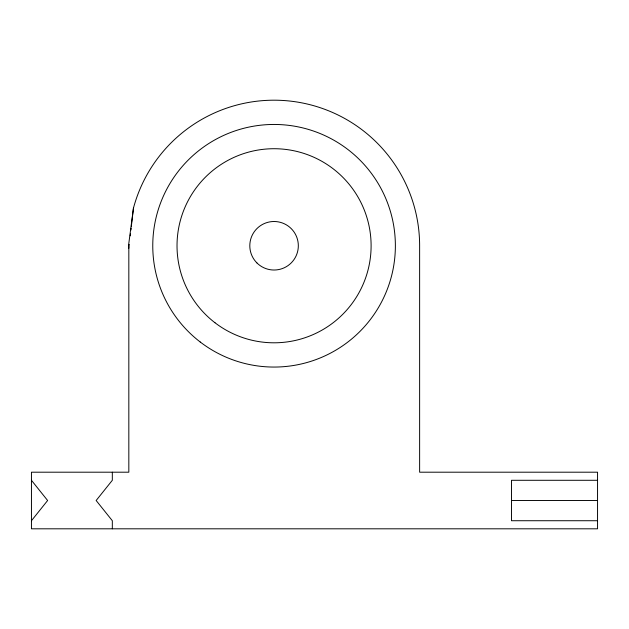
<?xml version="1.0" encoding="UTF-8"?>
<svg xmlns="http://www.w3.org/2000/svg" width="629" height="629" viewBox="0 0 629 629"><rect width="100%" height="100%" fill="white"/><g stroke="black" fill="none" stroke-linecap="round" stroke-linejoin="round"><path stroke-width="0.94" d="M128.827 248.251L128.497 245.758L133.458 208.081A145.566 145.566 0 0 1 419.629 245.758L419.629 472.198L597.55 472.198L597.55 528.808L31.45 528.808L31.45 472.198L128.827 472.198L128.827 248.251L129.267 244.422M130.258 235.82L130.478 233.902M130.918 230.08L131.139 228.17M131.359 226.251L133.458 208.081M31.45 520.726L47.623 500.503L31.45 480.289M597.55 480.289L511.495 480.289L511.495 520.726L597.55 520.726M511.495 500.503L597.55 500.503M112.324 472.198L112.324 480.289L96.151 500.503L112.324 520.726L112.324 528.808M256.907 262.914A24.264 24.264 0 0 0 297.501 252.04A24.264 24.264 0 0 0 267.789 222.328A24.264 24.264 0 0 0 256.907 262.914M214.984 322.748A97.047 97.047 0 0 0 370.277 258.425A97.047 97.047 0 0 0 236.929 156.102A97.047 97.047 0 0 0 214.984 322.748M200.219 341.995A121.311 121.311 0 0 0 394.336 261.593A121.311 121.311 0 0 0 227.643 133.686A121.311 121.311 0 0 0 200.219 341.995"/></g></svg>
